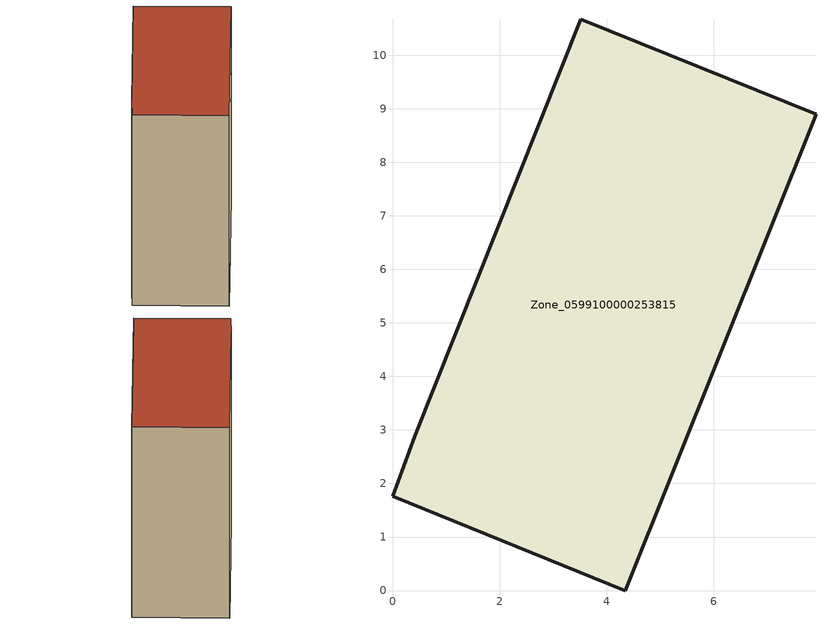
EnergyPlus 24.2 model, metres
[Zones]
Zone_0599100000253815
 floor ground (C_G): 0,1.76 0.42,2.88 3.52,10.67 7.91,8.89 4.35,0 z0
 wall outside (C_F): 0.42,2.88 0,1.76 4.35,0 7.91,8.89 3.52,10.67 0.42,2.88 z0:11
 roof outside (C_R): 4.35,0 7.91,8.89 3.52,10.67 0.42,2.88 0,1.76 z11
[BUILDING]
Pand.0599100000253815: North Axis=0; Terrain=City; Loads Convergence Tolerance Value=0.04; Temperature Convergence Tolerance Value=0.4; Solar Distribution=FullExterior; Maximum Number of Warmup Days=25; Minimum Number of Warmup Days=1
[Site:Location]
Rotterdam.The.Hague.AP_ZH_NLD Design_Conditions: Latitude=51.96; Longitude=4.45; Time Zone=1; Elevation=-4.5
[SITE:GROUNDTEMPERATURE:BUILDINGSURFACE]
18, 18, 18, 18, 18, 18, 18, 18, 18, 18, 18, 18
[MATERIAL] Thermal Absorptance=0.9; Solar Absorptance=0.7; Visible Absorptance=0.7
Name | Roughness | Thickness | Conductivity | Density | Specific Heat
G.TI.1975-1991 | MediumSmooth | 0.15 | 0.288461 | 540 | 1210
F.TI.1975-1991 | Rough | 0.3 | 0.230769 | 1920 | 840
R.TI.1975-1991 | MediumRough | 0.2 | 0.153846 | 1500 | 1000
[CONSTRUCTION]
C_G: G.TI.1975-1991
C_F: F.TI.1975-1991
C_R: R.TI.1975-1991
[ZONE]
Zone_0599100000253815: Type=1; Multiplier=1; Ceiling Height=Autocalculate; Volume=Autocalculate; Floor Area=autocalculate; Part of Total Floor Area=Yes
[ZONEINFILTRATION:DESIGNFLOWRATE]
Infil_Zone_0599100000253815: Zone or ZoneList or Space or SpaceList=Zone_0599100000253815; Schedule=AlwaysOn; Design Flow Rate Calculation Method=Flow/Area; Flow Rate per Floor Area=0.003; Constant Term Coefficient=1; Temperature Term Coefficient=0; Velocity Term Coefficient=0; Velocity Squared Term Coefficient=0
[HVACTEMPLATE:ZONE:IDEALLOADSAIRSYSTEM]
Zone_0599100000253815: Maximum Heating Supply Air Temperature=50; Minimum Cooling Supply Air Temperature=13; Maximum Heating Supply Air Humidity Ratio=0.0156; Minimum Cooling Supply Air Humidity Ratio=0.0077; Heating Limit=NoLimit; Cooling Limit=NoLimit; Dehumidification Control Type=ConstantSensibleHeatRatio; Cooling Sensible Heat Ratio=0.7; Dehumidification Setpoint=60; Humidification Control Type=None; Humidification Setpoint=30; Outdoor Air Method=None; Outdoor Air Flow Rate per Person=0.00944; Outdoor Air Flow Rate per Zone Floor Area=0; Outdoor Air Flow Rate per Zone=0; Demand Controlled Ventilation Type=None; Outdoor Air Economizer Type=NoEconomizer; Heat Recovery Type=None; Sensible Heat Recovery Effectiveness=0.7; Latent Heat Recovery Effectiveness=0.65
[ZONECONTROL:THERMOSTAT]
ThermostatControl_Zone_0599100000253815: Zone or ZoneList=Zone_0599100000253815; Control Type Schedule=DualSetpointControlType; Control 1=Thermostat_Zone_0599100000253815; Temperature Difference Between Cutout And Setpoint=0
[THERMOSTATSETPOINT:DUALSETPOINT]
Thermostat_Zone_0599100000253815: Heating Setpoint Temperature Schedule=HeatingSetpoint_Zone_0599100000253815; Cooling Setpoint Temperature Schedule=CoolingSetpoint_Zone_0599100000253815
[SCHEDULE:COMPACT]
HeatingSetpoint_Zone_0599100000253815: Through: 12/31, For: AllDays, Until: 24:00, 21
CoolingSetpoint_Zone_0599100000253815: Through: 12/31, For: AllDays, Until: 24:00, 24
DualSetpointControlType: Through: 12/31, For: AllDays, Until: 24:00, 4
AlwaysOn: Through: 12/31, For: AllDays, Until: 24:00, 1
